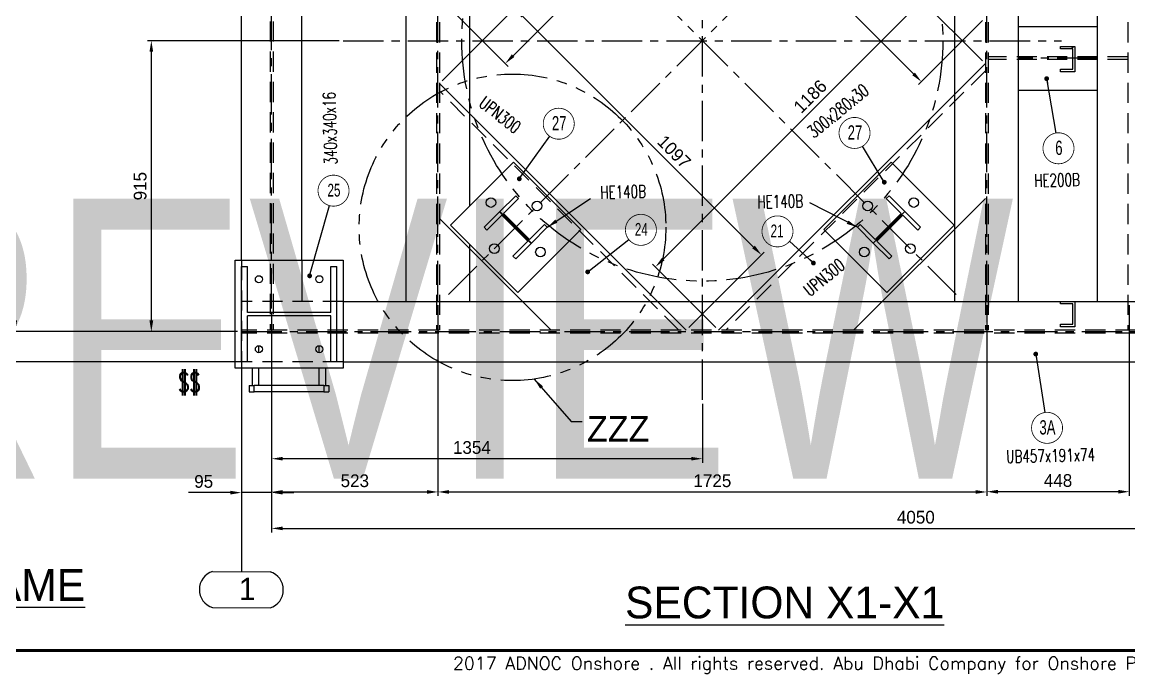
# Model space of a CAD drawing. Header units: millimetres. Extents: x 0 to 16187, y -20471 to 6290.
# Drawn here: x 7280.5 to 7628.3, y 5088.2 to 5293.1 of the extents above; entities that cross this region are included whole.
import ezdxf
from ezdxf.enums import TextEntityAlignment as Align

# ---------------------------------------------------------------- set-up
doc = ezdxf.new("R2018")
doc.units = ezdxf.units.MM
doc.header["$PDSIZE"] = -1
for name, pattern in [('CENTERX2', [20.32, 12.7, -2.54, 2.54, -2.54]), ('DASHED2', [9.525, 6.35, -3.175]), ('PHANTOM2', [31.75, 15.875, -3.175, 3.175, -3.175, 3.175, -3.175])]:
    doc.linetypes.add(name, pattern=pattern)
doc.layers.add('BORDER1', color=3, linetype='Continuous')
doc.layers.add('BORDER2', color=7, linetype='Continuous')
doc.styles.add('MtXpl_txt_shx', font='txt.shx', dxfattribs={"height": 0.2})
doc.styles.add('ROMANC', font='ROMANC', dxfattribs={"height": 5})
doc.styles.add('ROMAND-1', font='ic-romand.shx')
doc.styles.add('ROMANS', font='ROMANS.shx', dxfattribs={"width": 0.8})
doc.styles.add('ROMANT', font='ROMANT', dxfattribs={"height": 4})
doc.styles.add('SLDTEXTSTYLE2', font='TXT', dxfattribs={"width": 0.686449})
doc.dimstyles.new('AM_ISO', dxfattribs={"dimtxt": 3.5, "dimasz": 3.5, "dimexe": 1, "dimexo": 1, "dimgap": 1.5, "dimtad": 1, "dimdsep": 46, "dimtxsty": 'Standard', "dimcen": 0, "dimclrd": 1, "dimclre": 1, "dimclrt": 1, "dimadec": 0, "dimazin": 2, "dimtp": 0.1, "dimtm": 0.1, "dimtfac": 0.71, "dimtdec": 3, "dimtmove": 0, "dimatfit": 3, "dimfxl": 1, "dimlwd": -1, "dimlwe": -1, "dimarcsym": 1})
doc.dimstyles.new('AM_ISO$7', dxfattribs={"dimtxt": 3.5, "dimasz": 3.5, "dimexe": 1, "dimexo": 1, "dimgap": 1.5, "dimtad": 1, "dimtoh": 1, "dimdsep": 46, "dimtxsty": 'Standard', "dimcen": 0, "dimclrd": 1, "dimclre": 1, "dimclrt": 1, "dimadec": 0, "dimazin": 2, "dimtp": 0.1, "dimtm": 0.1, "dimtfac": 0.71, "dimtdec": 3, "dimtmove": 0, "dimatfit": 3, "dimfxl": 1, "dimlwd": -1, "dimlwe": -1, "dimarcsym": 1})

# ---------------------------------------------------------------- blocks, each defined once
blk = doc.blocks.new('*D2035')
at = {"color": 1, "linetype": 'ByBlock'}
for p, q in [((7367.17, 5379.26), (7277.05, 5379.26)), ((7278.3, 5375.76), (7278.3, 5199.28)), ((7348.13, 5195.78), (7277.05, 5195.78))]:
    blk.add_line(p, q, dxfattribs=at)
at = {"color": 1}
for points in [[(7278.88, 5375.76), (7277.71, 5375.76), (7278.3, 5379.26)], [(7277.71, 5199.28), (7278.88, 5199.28), (7278.3, 5195.78)]]:
    blk.add_solid(points, dxfattribs=at)
at = {"layer": 'Defpoints', "color": 0}
for p in [(7368.42, 5379.26), (7278.3, 5195.78), (7349.38, 5195.78)]:
    blk.add_point(p, dxfattribs=at)
at = {"color": 1, "insert": (7274.8, 5287.52), "char_height": 4, "attachment_point": 5, "rotation": 90}
blk.add_mtext('1835', dxfattribs=at)
blk = doc.blocks.new('*D2036')
at = {"color": 1, "linetype": 'ByBlock'}
for p, q in [((7411.18, 5204.05), (7411.18, 5144.11)), ((7358.9, 5196.58), (7358.9, 5144.11)), ((7362.4, 5145.36), (7407.68, 5145.36))]:
    blk.add_line(p, q, dxfattribs=at)
at = {"color": 1}
for points in [[(7362.4, 5145.95), (7362.4, 5144.78), (7358.9, 5145.36)], [(7407.68, 5144.78), (7407.68, 5145.95), (7411.18, 5145.36)]]:
    blk.add_solid(points, dxfattribs=at)
at = {"layer": 'Defpoints', "color": 0}
for p in [(7411.18, 5205.3), (7358.9, 5197.83), (7411.18, 5145.36)]:
    blk.add_point(p, dxfattribs=at)
at = {"color": 1, "insert": (7385.04, 5148.86), "char_height": 4, "attachment_point": 5}
blk.add_mtext('523', dxfattribs=at)
blk = doc.blocks.new('*D2037')
at = {"color": 1, "linetype": 'ByBlock'}
for p, q in [((7411.18, 5204.05), (7411.18, 5144.11)), ((7583.68, 5204.05), (7583.68, 5144.11)), ((7414.68, 5145.36), (7580.18, 5145.36))]:
    blk.add_line(p, q, dxfattribs=at)
at = {"color": 1}
for points in [[(7414.68, 5145.95), (7414.68, 5144.78), (7411.18, 5145.36)], [(7580.18, 5144.78), (7580.18, 5145.95), (7583.68, 5145.36)]]:
    blk.add_solid(points, dxfattribs=at)
at = {"layer": 'Defpoints', "color": 0}
for p in [(7411.18, 5205.3), (7583.68, 5205.3), (7583.68, 5145.36)]:
    blk.add_point(p, dxfattribs=at)
at = {"color": 1, "insert": (7497.43, 5148.86), "char_height": 4, "attachment_point": 5}
blk.add_mtext('1725', dxfattribs=at)
blk = doc.blocks.new('*D2038')
at = {"color": 1, "linetype": 'ByBlock'}
for p, q in [((7583.68, 5204.05), (7583.68, 5144.19)), ((7628.48, 5204.05), (7628.48, 5144.19)), ((7624.98, 5145.44), (7587.18, 5145.44))]:
    blk.add_line(p, q, dxfattribs=at)
at = {"color": 1}
for points in [[(7587.18, 5146.02), (7587.18, 5144.85), (7583.68, 5145.44)], [(7624.98, 5144.85), (7624.98, 5146.02), (7628.48, 5145.44)]]:
    blk.add_solid(points, dxfattribs=at)
at = {"layer": 'Defpoints', "color": 0}
for p in [(7583.68, 5205.3), (7628.48, 5205.3), (7583.68, 5145.44)]:
    blk.add_point(p, dxfattribs=at)
at = {"color": 1, "insert": (7606.08, 5148.94), "char_height": 4, "attachment_point": 5}
blk.add_mtext('448', dxfattribs=at)
blk = doc.blocks.new('*D2076')
at = {"color": 1, "linetype": 'ByBlock'}
for p, q in [((7358.9, 5196.58), (7358.9, 5143.9)), ((7349.38, 5185.01), (7349.38, 5143.9)), ((7345.88, 5145.15), (7332.71, 5145.15)), ((7358.9, 5145.15), (7349.38, 5145.15)), ((7362.4, 5145.15), (7365.9, 5145.15))]:
    blk.add_line(p, q, dxfattribs=at)
at = {"color": 1}
for points in [[(7345.88, 5144.56), (7345.88, 5145.73), (7349.38, 5145.15)], [(7362.4, 5145.73), (7362.4, 5144.56), (7358.9, 5145.15)]]:
    blk.add_solid(points, dxfattribs=at)
at = {"layer": 'Defpoints', "color": 0}
for p in [(7358.9, 5197.83), (7349.38, 5186.26), (7349.38, 5145.15)]:
    blk.add_point(p, dxfattribs=at)
at = {"color": 1, "insert": (7337.54, 5148.65), "char_height": 4, "attachment_point": 5}
blk.add_mtext('95', dxfattribs=at)
blk = doc.blocks.new('*D2270')
at = {"color": 1, "linetype": 'ByBlock'}
for p, q in [((7490.57, 5377.92), (7511.25, 5357.24)), ((7507.9, 5355.65), (7434.78, 5282.54)), ((7412.51, 5299.86), (7433.19, 5279.18))]:
    blk.add_line(p, q, dxfattribs=at)
at = {"color": 1}
for points in [[(7508.31, 5355.24), (7507.48, 5356.07), (7510.37, 5358.13)], [(7434.37, 5282.95), (7435.19, 5282.13), (7432.31, 5280.06)]]:
    blk.add_solid(points, dxfattribs=at)
at = {"layer": 'Defpoints', "color": 0}
for p in [(7489.69, 5378.81), (7411.63, 5300.74), (7432.31, 5280.06)]:
    blk.add_point(p, dxfattribs=at)
at = {"color": 1, "insert": (7470.65, 5323.36), "char_height": 4, "attachment_point": 5, "rotation": 45}
blk.add_mtext('1104', dxfattribs=at)
blk = doc.blocks.new('*D2272')
at = {"color": 1, "linetype": 'ByBlock'}
for p, q in [((7582.34, 5280.95), (7562.47, 5300.83)), ((7560.87, 5297.47), (7481.98, 5218.58)), ((7498.5, 5197.11), (7478.62, 5216.99))]:
    blk.add_line(p, q, dxfattribs=at)
at = {"color": 1}
for points in [[(7561.29, 5297.06), (7560.46, 5297.89), (7563.35, 5299.95)], [(7481.57, 5218.99), (7482.39, 5218.17), (7479.51, 5216.11)]]:
    blk.add_solid(points, dxfattribs=at)
at = {"layer": 'Defpoints', "color": 0}
for p in [(7583.23, 5280.07), (7479.51, 5216.11), (7499.38, 5196.23)]:
    blk.add_point(p, dxfattribs=at)
at = {"color": 1, "insert": (7528.18, 5269.73), "char_height": 4, "attachment_point": 5, "rotation": 45}
blk.add_mtext('1186', dxfattribs=at)
blk = doc.blocks.new('*D2273')
at = {"color": 1, "linetype": 'ByBlock'}
for p, q in [((7412.51, 5274.65), (7436.19, 5298.33)), ((7510.38, 5222.38), (7437.78, 5294.98)), ((7490.05, 5197.11), (7513.74, 5220.79))]:
    blk.add_line(p, q, dxfattribs=at)
at = {"color": 1}
for points in [[(7438.2, 5295.39), (7437.37, 5294.56), (7435.31, 5297.45)], [(7509.96, 5221.97), (7510.79, 5222.8), (7512.85, 5219.91)]]:
    blk.add_solid(points, dxfattribs=at)
at = {"layer": 'Defpoints', "color": 0}
for p in [(7435.31, 5297.45), (7411.63, 5273.77), (7489.17, 5196.23)]:
    blk.add_point(p, dxfattribs=at)
at = {"color": 1, "insert": (7485.39, 5252.32), "char_height": 4, "attachment_point": 5, "rotation": 315}
blk.add_mtext('1097', dxfattribs=at)
blk = doc.blocks.new('A$7E921A1473147')
at = {"color": 6, "ltscale": 0.2}
for p, q in [((0, 300), (300, 300)), ((0, 281), (0, 300)), ((0, 281), (144.5, 281)), ((144.5, 19), (144.5, 281)), ((155.5, 19), (155.5, 281)), ((155.5, 281), (300, 281)), ((300, 300), (300, 281)), ((0, 19), (144.5, 19)), ((0, 0), (0, 19)), ((0, 0), (300, 0)), ((155.5, 19), (300, 19)), ((300, 19), (300, 0))]:
    blk.add_line(p, q, dxfattribs=at)
blk = doc.blocks.new('*D2427')
at = {"color": 1, "linetype": 'ByBlock'}
for p, q in [((7497.98, 5377.92), (7477.89, 5357.84)), ((7481.25, 5356.25), (7560.67, 5276.83)), ((7582.34, 5293.56), (7562.26, 5273.47))]:
    blk.add_line(p, q, dxfattribs=at)
at = {"color": 1}
for points in [[(7481.66, 5356.66), (7480.84, 5355.83), (7478.78, 5358.72)], [(7560.25, 5276.42), (7561.08, 5277.24), (7563.14, 5274.36)]]:
    blk.add_solid(points, dxfattribs=at)
at = {"layer": 'Defpoints', "color": 0}
for p in [(7498.86, 5378.81), (7583.23, 5294.44), (7563.14, 5274.36)]:
    blk.add_point(p, dxfattribs=at)
at = {"color": 1, "insert": (7532.23, 5310.22), "char_height": 4, "attachment_point": 5, "rotation": 315}
blk.add_mtext('1193', dxfattribs=at)
blk = doc.blocks.new('*U609')
at = {"layer": 'BORDER1', "color": 154, "true_color": 0x1859a9, "const_width": 1}
blk.add_lwpolyline([(1.81, 811), (1144, 811), (1144, 0), (0, 0), (0, 811)], close=True, dxfattribs=at)
at = {"layer": 'BORDER2', "color": 154, "true_color": 0x1859a9, "style": 'ROMANS'}
blk.add_text('2017 ADNOC Onshore . All rights reserved. Abu Dhabi Company for Onshore Petroleum Operations Ltd. Restricted Circulation', height=4, dxfattribs=at).set_placement((489.5, -2), align=Align.TOP_CENTER)
at = {"layer": 'BORDER2', "flags": 8}
for tag, height, style, p in [('REV-A', 3.24, 'ROMANS', (986.93, 140.25)), ('RE-A', 8.06, 'ROMANT', (1084.63, 7.17))]:
    blk.add_attdef(tag, text='', height=height, dxfattribs=dict(at, style=style)).set_placement(p, align=Align.CENTER)
at = {"layer": 'BORDER2', "style": 'ROMANS', "width": 3.830216}
blk.add_attdef('DATE-A', text='', height=3.24, dxfattribs=at).set_placement((995.51, 140.25), (1008.51, 140.25), align=Align.FIT)
at = {"layer": 'BORDER2'}
for tag, height, style, p in [('DRN-A', 3.24, 'ROMANS', (1018.38, 140.25)), ('CHD-A', 3.24, 'ROMANS', (1032.35, 140.25)), ('APD-A', 3.24, 'ROMANS', (1046.64, 140.25)), ('CONS_CONT_VEND', 4.2, 'ROMANC', (1061.39, 72.83))]:
    blk.add_attdef(tag, text='', height=height, dxfattribs=dict(at, style=style)).set_placement(p, align=Align.CENTER)
at = {"layer": 'BORDER2', "style": 'ROMANS', "width": 0.8}
for tag, p, height in [('1:X', (997.23, 122.55), 3.5), ('LOC', (1042.74, 122.55), 3.5), ('PROJ_NO', (1118.64, 122.55), 3.5), ('CONS_DRG_NO', (1011, 63), 3)]:
    blk.add_attdef(tag, p, '', height=height, dxfattribs=at)
at = {"layer": 'BORDER2', "lineweight": 30, "width": 0.8, "flags": 104}
blk.add_attdef('COMMENTS-A', text='', height=2.2, dxfattribs=at).set_placement((1055.21, 142.07), align=Align.MIDDLE_LEFT)
at = {"layer": 'BORDER2', "style": 'ROMANS', "width": 0.8}
for tag, p in [('PROJECT_TITLE_1', (1061.07, 55.35)), ('PROJECT_TITLE_2', (1061.07, 49.3))]:
    blk.add_attdef(tag, text='', height=3.5, dxfattribs=at).set_placement(p, align=Align.MIDDLE)
at = {"layer": 'BORDER2', "style": 'ROMANT', "width": 0.8}
for tag, p in [('DRG_TITLE_1', (1061.07, 36.31)), ('DRG_TITLE_2', (1061.07, 28.31)), ('DRG_TITLE_3', (1061.07, 20.31))]:
    blk.add_attdef(tag, text='', height=5, dxfattribs=at).set_placement(p, align=Align.CENTER)
at = {"layer": 'BORDER2', "style": 'ROMANT'}
for tag, p in [('AR', (995, 7.17)), ('PA', (1011.74, 7.17)), ('DC', (1028.45, 7.17)), ('TS', (1120.84, 7.17))]:
    blk.add_attdef(tag, p, '', height=8.06, dxfattribs=at)
for tag, p in [('SRNO', (1074.7, 7.17)), ('SH', (1115.8, 7.18))]:
    blk.add_attdef(tag, text='', height=8.06, dxfattribs=at).set_placement(p, align=Align.RIGHT)
at = {"layer": 'BORDER2', "style": 'ROMANS', "flags": 2}
blk.add_attdef('TB_VERSION', text='', height=2, dxfattribs=at).set_placement((1, -1), align=Align.TOP_LEFT)
blk = doc.blocks.new('*D3863')
at = {"color": 1, "linetype": 'ByBlock'}
for p, q in [((7763.86, 5217.01), (7763.86, 5132.65)), ((7358.9, 5201.79), (7358.9, 5132.65)), ((7362.4, 5133.9), (7760.36, 5133.9))]:
    blk.add_line(p, q, dxfattribs=at)
at = {"color": 1}
for points in [[(7362.4, 5134.49), (7362.4, 5133.32), (7358.9, 5133.9)], [(7760.36, 5133.32), (7760.36, 5134.49), (7763.86, 5133.9)]]:
    blk.add_solid(points, dxfattribs=at)
at = {"layer": 'Defpoints', "color": 0}
for p in [(7763.86, 5218.26), (7358.9, 5203.04), (7763.86, 5133.9)]:
    blk.add_point(p, dxfattribs=at)
at = {"color": 1, "insert": (7561.38, 5137.4), "char_height": 4, "attachment_point": 5}
blk.add_mtext('4050', dxfattribs=at)
blk = doc.blocks.new('*D3864')
at = {"color": 1, "linetype": 'ByBlock'}
for p, q in [((7348.13, 5808.14), (7247.17, 5808.14)), ((7248.42, 5199.28), (7248.42, 5804.64)), ((7348.13, 5195.78), (7247.17, 5195.78))]:
    blk.add_line(p, q, dxfattribs=at)
at = {"color": 1}
for points in [[(7249.01, 5804.64), (7247.84, 5804.64), (7248.42, 5808.14)], [(7247.84, 5199.28), (7249.01, 5199.28), (7248.42, 5195.78)]]:
    blk.add_solid(points, dxfattribs=at)
at = {"layer": 'Defpoints', "color": 0}
for p in [(7248.42, 5808.14), (7349.38, 5808.14), (7349.38, 5195.78)]:
    blk.add_point(p, dxfattribs=at)
at = {"color": 1, "insert": (7244.92, 5501.96), "char_height": 4, "attachment_point": 5, "rotation": 90}
blk.add_mtext('6124', dxfattribs=at)
blk = doc.blocks.new('*D3867')
at = {"color": 1, "linetype": 'ByBlock'}
for p, q in [((7358.9, 5201.79), (7358.9, 5154.57)), ((7494.28, 5173.11), (7494.28, 5154.57)), ((7490.78, 5155.82), (7362.4, 5155.82))]:
    blk.add_line(p, q, dxfattribs=at)
at = {"color": 1}
for points in [[(7362.4, 5156.4), (7362.4, 5155.24), (7358.9, 5155.82)], [(7490.78, 5155.24), (7490.78, 5156.4), (7494.28, 5155.82)]]:
    blk.add_solid(points, dxfattribs=at)
at = {"layer": 'Defpoints', "color": 0}
for p in [(7358.9, 5203.04), (7494.28, 5174.36), (7358.9, 5155.82)]:
    blk.add_point(p, dxfattribs=at)
at = {"color": 1, "insert": (7421.83, 5159.32), "char_height": 4, "attachment_point": 5}
blk.add_mtext('1354', dxfattribs=at)
blk = doc.blocks.new('*D3868')
at = {"color": 1, "linetype": 'ByBlock'}
for p, q in [((7380.13, 5287.26), (7319.83, 5287.26)), ((7321.08, 5199.28), (7321.08, 5283.76)), ((7348.13, 5195.78), (7319.83, 5195.78))]:
    blk.add_line(p, q, dxfattribs=at)
at = {"color": 1}
for points in [[(7321.67, 5283.76), (7320.5, 5283.76), (7321.08, 5287.26)], [(7320.5, 5199.28), (7321.67, 5199.28), (7321.08, 5195.78)]]:
    blk.add_solid(points, dxfattribs=at)
at = {"layer": 'Defpoints', "color": 0}
for p in [(7321.08, 5287.26), (7381.38, 5287.26), (7349.38, 5195.78)]:
    blk.add_point(p, dxfattribs=at)
at = {"color": 1, "insert": (7317.58, 5241.52), "char_height": 4, "attachment_point": 5, "rotation": 90}
blk.add_mtext('915', dxfattribs=at)
blk = doc.blocks.new('A$7E931815294F9')
at = {"color": 1}
blk.add_line((13.2, 77.36), (13.2, 11.43), dxfattribs=at)
at = {"color": 1, "ltscale": 0.2}
blk.add_line((4.15, 11.48), (22.25, 11.39), dxfattribs=at)
at = {"color": 1, "linetype": 'Continuous', "lineweight": 25}
blk.add_line((4.14, 0.09), (22.29, 0.01), dxfattribs=at)
at = {"color": 1, "ltscale": 0.2}
for centre, radius, start, end in [((5.98, 5.79), 5.98, 107.869, 252.0246), ((20.4, 5.69), 5.99, 287.9651, 71.9697)]:
    blk.add_arc(centre, radius, start, end, dxfattribs=at)
at = {"color": 1, "linetype": 'Continuous', "lineweight": 25}
blk.add_text('1', height=7, rotation=359.9537, dxfattribs=at).set_placement((12.44, 2.5))
blk = doc.blocks.new('A$7E9318A623197')
at = {"color": 1, "ltscale": 0.2}
blk.add_line((4.15, 11.48), (22.25, 11.39), dxfattribs=at)
at = {"color": 1}
blk.add_line((169.47, 5.69), (26.39, 5.69), dxfattribs=at)
at = {"color": 1, "linetype": 'Continuous', "lineweight": 25}
blk.add_line((4.14, 0.09), (22.29, 0.01), dxfattribs=at)
at = {"color": 1, "ltscale": 0.2}
for centre, radius, start, end in [((5.98, 5.79), 5.98, 107.869, 252.0246), ((20.4, 5.69), 5.99, 287.9651, 71.9697)]:
    blk.add_arc(centre, radius, start, end, dxfattribs=at)
at = {"color": 1, "linetype": 'Continuous', "lineweight": 25}
blk.add_text('A', height=7, rotation=359.9537, dxfattribs=at).set_placement((10.1, 2.5))

msp = doc.modelspace()

# ---------------------------------------------------------------- hatches: boundary and pattern name
at = {"linetype": 'Continuous', "lineweight": 18}
h = msp.add_hatch(dxfattribs=at)
h.set_pattern_fill('ANSI31', scale=5, style=0)
h.set_pattern_definition([(45, (5642.543, 1992.42), (-11.22532, 11.22532), [])])
h.paths.add_polyline_path([(7611.3776, 5277.45726), (7611.3776, 5285.45726), (7606.8776, 5285.45726), (7606.8776, 5284.65726), (7610.7776, 5284.65726), (7610.7776, 5278.25726), (7606.8776, 5278.25726), (7606.8776, 5277.45726)], flags=0)
h = msp.add_hatch(dxfattribs=at)
h.set_pattern_fill('ANSI31', scale=5, angle=90, style=0)
h.set_pattern_definition([(135, (5642.543, 1992.42), (-11.22532, -11.22532), [])])
h.paths.add_polyline_path([(7426.55166, 5227.73376), (7431.25392, 5232.43602), (7439.45636, 5224.23358), (7434.7541, 5219.53132), (7435.60263, 5218.68279), (7440.55238, 5223.63254), (7430.65288, 5233.53204), (7425.70313, 5228.58229)], flags=0)

# ---------------------------------------------------------------- linework, layer by layer
at = {"color": 2, "linetype": 'DASHED2'}
for p, q in [((7358.4476, 5807.68726), (7358.4476, 5196.22726)), ((7359.3476, 5807.68726), (7359.3476, 5196.22726)), ((7410.7276, 5378.80726), (7410.7276, 5196.22726)), ((7411.6276, 5378.80726), (7411.6276, 5196.22726)), ((7583.2276, 5378.80726), (7583.2276, 5196.22726)), ((7584.1276, 5378.80726), (7584.1276, 5196.22726)), ((7628.0276, 5378.80726), (7628.0276, 5196.22726)), ((7628.0276, 5282.20726), (7584.1276, 5282.20726)), ((7628.0276, 5281.30726), (7584.1276, 5281.30726)), ((7583.2276, 5277.80778), (7501.64709, 5196.22726)), ((7486.90812, 5196.22726), (7411.6276, 5271.50778)), ((7349.3776, 5218.25726), (7349.3776, 5186.25726)), ((7381.3776, 5205.29726), (7349.3776, 5205.29726)), ((7773.3776, 5196.22726), (7349.3776, 5196.22726)), ((7773.3776, 5195.32726), (7349.3776, 5195.32726)), ((7381.3776, 5186.25726), (7349.3776, 5186.25726))]:
    msp.add_line(p, q, dxfattribs=at)
at = {"color": 7, "linetype": 'Continuous', "lineweight": 25}
for p, q in [((7349.3776, 5218.25726), (7349.3776, 5402.25726)), ((7368.4176, 5218.25726), (7368.4176, 5402.25726)), ((7401.1776, 5205.29726), (7401.1776, 5369.25726)), ((7573.6776, 5205.29726), (7573.6776, 5369.25726)), ((7593.6776, 5205.29726), (7593.6776, 5369.25726)), ((7618.4776, 5205.29726), (7618.4776, 5369.25726)), ((7421.1776, 5235.37047), (7421.1776, 5339.14406)), ((7593.6776, 5281.75726), (7593.6776, 5291.75726)), ((7593.6776, 5291.75726), (7618.4776, 5291.75726)), ((7618.4776, 5281.75726), (7618.4776, 5291.75726)), ((7606.8776, 5284.65726), (7606.8776, 5285.45726)), ((7606.8776, 5285.45726), (7611.3776, 5285.45726)), ((7610.7776, 5284.65726), (7606.8776, 5284.65726)), ((7610.7776, 5278.25726), (7610.7776, 5284.65726)), ((7611.3776, 5285.45726), (7611.3776, 5277.45726)), ((7593.6776, 5271.75726), (7593.6776, 5281.75726)), ((7618.4776, 5271.75726), (7618.4776, 5281.75726)), ((7606.8776, 5277.45726), (7606.8776, 5278.25726)), ((7606.8776, 5278.25726), (7610.7776, 5278.25726)), ((7611.3776, 5277.45726), (7606.8776, 5277.45726)), ((7489.17086, 5196.22726), (7411.6276, 5273.77052)), ((7573.6776, 5228.09411), (7573.6776, 5270.52052)), ((7593.6776, 5271.75726), (7618.4776, 5271.75726)), ((7421.1776, 5235.37047), (7421.1776, 5264.22052)), ((7434.89552, 5249.08838), (7415.09653, 5229.28939)), ((7456.10873, 5227.87518), (7434.89552, 5249.08838)), ((7553.65968, 5249.08838), (7532.44648, 5227.87518)), ((7573.45867, 5229.28939), (7553.65968, 5249.08838)), ((7435.60263, 5238.48178), (7430.65288, 5233.53204)), ((7431.7489, 5232.93099), (7436.45116, 5237.63325)), ((7436.45116, 5237.63325), (7435.60263, 5238.48178)), ((7583.2276, 5237.64411), (7541.81076, 5196.22726)), ((7552.95258, 5238.48178), (7552.10405, 5237.63325)), ((7552.10405, 5237.63325), (7556.80631, 5232.93099)), ((7557.90233, 5233.53204), (7552.95258, 5238.48178)), ((7425.70313, 5228.58229), (7430.65288, 5233.53204)), ((7431.25392, 5232.43602), (7426.55166, 5227.73376)), ((7430.65288, 5233.53204), (7440.55238, 5223.63254)), ((7439.45636, 5224.23358), (7431.25392, 5232.43602)), ((7439.95134, 5224.72856), (7431.7489, 5232.93099)), ((7548.00283, 5223.63254), (7557.90233, 5233.53204)), ((7556.80631, 5232.93099), (7548.60387, 5224.72856)), ((7557.30128, 5232.43602), (7549.09885, 5224.23358)), ((7562.00354, 5227.73376), (7557.30128, 5232.43602)), ((7557.90233, 5233.53204), (7562.85207, 5228.58229)), ((7446.74445, 5196.22726), (7411.6276, 5231.34411)), ((7415.09653, 5229.28939), (7436.30974, 5208.07619)), ((7426.55166, 5227.73376), (7425.70313, 5228.58229)), ((7444.6536, 5229.43082), (7439.95134, 5224.72856)), ((7440.55238, 5223.63254), (7445.50212, 5228.58229)), ((7445.50212, 5228.58229), (7444.6536, 5229.43082)), ((7543.90161, 5229.43082), (7543.05308, 5228.58229)), ((7543.05308, 5228.58229), (7548.00283, 5223.63254)), ((7548.60387, 5224.72856), (7543.90161, 5229.43082)), ((7552.24547, 5208.07619), (7573.45867, 5229.28939)), ((7562.85207, 5228.58229), (7562.00354, 5227.73376)), ((7436.30974, 5208.07619), (7456.10873, 5227.87518)), ((7532.44648, 5227.87518), (7552.24547, 5208.07619)), ((7421.1776, 5221.79411), (7421.1776, 5223.20832)), ((7421.1776, 5205.29726), (7421.1776, 5223.20832)), ((7434.7541, 5219.53132), (7439.45636, 5224.23358)), ((7440.55238, 5223.63254), (7435.60263, 5218.68279)), ((7552.95258, 5218.68279), (7548.00283, 5223.63254)), ((7549.09885, 5224.23358), (7553.80111, 5219.53132)), ((7347.3776, 5218.25726), (7381.3776, 5218.25726)), ((7347.3776, 5184.25726), (7347.3776, 5218.25726)), ((7381.3776, 5218.25726), (7381.3776, 5184.25726)), ((7435.60263, 5218.68279), (7434.7541, 5219.53132)), ((7553.80111, 5219.53132), (7552.95258, 5218.68279)), ((7381.3776, 5205.29726), (7606.8776, 5205.29726)), ((7401.1776, 5205.29726), (7411.1776, 5205.29726)), ((7411.1776, 5205.29726), (7421.1776, 5205.29726)), ((7437.67445, 5205.29726), (7480.10086, 5205.29726)), ((7508.45435, 5205.29726), (7550.88076, 5205.29726)), ((7573.6776, 5205.29726), (7583.6776, 5205.29726)), ((7583.6776, 5205.29726), (7593.6776, 5205.29726)), ((7606.8776, 5204.49726), (7606.8776, 5205.29726)), ((7606.8776, 5205.29726), (7611.3776, 5205.29726)), ((7610.7776, 5204.49726), (7606.8776, 5204.49726)), ((7610.7776, 5198.09726), (7610.7776, 5204.49726)), ((7611.3776, 5205.29726), (7611.3776, 5197.29726)), ((7611.3776, 5205.29726), (7741.3776, 5205.29726)), ((7618.4776, 5205.29726), (7628.4776, 5205.29726)), ((7606.8776, 5197.29726), (7606.8776, 5198.09726)), ((7606.8776, 5198.09726), (7610.7776, 5198.09726)), ((7611.3776, 5197.29726), (7606.8776, 5197.29726)), ((7354.8776, 5189.15726), (7354.8776, 5191.35726)), ((7373.8776, 5189.15726), (7373.8776, 5191.35726)), ((7381.3776, 5184.25726), (7347.3776, 5184.25726)), ((7352.8776, 5178.82726), (7352.8776, 5184.25726)), ((7354.8776, 5178.82726), (7354.8776, 5184.25726)), ((7373.8776, 5178.82726), (7373.8776, 5184.25726)), ((7375.8776, 5178.82726), (7375.8776, 5184.25726)), ((7381.3776, 5186.25726), (7741.3776, 5186.25726)), ((7351.8776, 5178.82726), (7351.8776, 5176.82726)), ((7351.8776, 5178.82726), (7353.42396, 5178.82726)), ((7351.8776, 5176.82726), (7353.42396, 5176.82726)), ((7375.33124, 5178.82726), (7353.42396, 5178.82726)), ((7353.42396, 5176.82726), (7353.42396, 5178.82726)), ((7375.33124, 5176.82726), (7353.42396, 5176.82726)), ((7375.33124, 5178.82726), (7375.33124, 5176.82726)), ((7375.33124, 5178.82726), (7376.8776, 5178.82726)), ((7375.33124, 5176.82726), (7376.8776, 5176.82726)), ((7376.8776, 5178.82726), (7376.8776, 5176.82726))]:
    msp.add_line(p, q, dxfattribs=at)
at = {"color": 3, "linetype": 'CENTERX2'}
for p, q in [((7358.8976, 5203.04225), (7358.8976, 5402.25726)), ((7494.2776, 5174.35726), (7494.2776, 5400.15726)), ((7411.1776, 5205.29726), (7411.1776, 5378.80726)), ((7583.6776, 5205.29726), (7583.6776, 5369.25726)), ((7414.44525, 5207.42491), (7574.10996, 5367.08962)), ((7574.10996, 5207.42491), (7414.44525, 5367.08962)), ((7381.3776, 5287.25726), (7607.1776, 5287.25726)), ((7618.4776, 5281.75726), (7593.6776, 5281.75726)), ((7349.3776, 5195.77726), (7773.3776, 5195.77726))]:
    msp.add_line(p, q, dxfattribs=at)
at = {"color": 2}
msp.add_line((7583.2276, 5280.07052), (7499.38435, 5196.22726), dxfattribs=at)
msp.add_line((7368.4176, 5218.25726), (7368.4176, 5205.29726))
at = {"color": 4, "lineweight": 25}
for points in [[(7454.01814, 5261.15397, 0.25, 0.25, 1), (7444.26814, 5261.15397, 0.25, 0.25, 1)], [(7546.99185, 5258.2521, 0.25, 0.25, 1), (7537.24185, 5258.2521, 0.25, 0.25, 1)], [(7611.09382, 5253.42438, 0.25, 0.25, 1), (7601.34382, 5253.42438, 0.25, 0.25, 1)], [(7383.2244, 5240.10728, 0.25, 0.25, 1), (7373.4744, 5240.10728, 0.25, 0.25, 1)], [(7479.8363, 5227.78466, 0.25, 0.25, 1), (7470.0863, 5227.78466, 0.25, 0.25, 1)], [(7513.02272, 5227.29374, 0.25, 0.25, -1), (7522.77272, 5227.29374, 0.25, 0.25, -1)]]:
    msp.add_lwpolyline(points, format="xyseb", close=True, dxfattribs=at)
at = {"color": 4, "lineweight": 25, "const_width": 0.25}
msp.add_lwpolyline([(7607.49829, 5165.52178, 1), (7597.74829, 5165.52178, 1)], format="xyb", close=True, dxfattribs=at)
at = {"color": 6, "linetype": 'PHANTOM2'}
msp.add_circle((7494.2776, 5287.25726), 75.6, dxfattribs=at)
at = {"color": 5, "linetype": 'PHANTOM2'}
msp.add_circle((7434.60263, 5228.58229), 48.20138, dxfattribs=at)
at = {"color": 7, "linetype": 'Continuous', "lineweight": 25}
for centre, radius in [((7427.82445, 5236.36046), 1.5), ((7442.32014, 5235.2998), 1.5), ((7546.23506, 5235.2998), 1.5), ((7560.73075, 5236.36046), 1.5), ((7428.88511, 5221.86477), 1.5), ((7443.3808, 5220.80411), 1.5), ((7545.1744, 5220.80411), 1.5), ((7559.67009, 5221.86477), 1.5), ((7354.8776, 5212.25726), 1.1), ((7373.8776, 5212.25726), 1.1), ((7354.8776, 5190.25726), 1.1), ((7373.8776, 5190.25726), 1.1)]:
    msp.add_circle(centre, radius, dxfattribs=at)

# ---------------------------------------------------------------- block references
at = {"ltscale": 0.2, "xscale": 0.09999999999999995, "yscale": 0.09999999999999995, "zscale": 0.09999999999999995, "rotation": 90}
msp.add_blockref('A$7E921A1473147', (7379.3776, 5186.25726), dxfattribs=at)
for name, p in [('A$7E9318A623197', (7179.91043, 5180.56578)), ('A$7E931815294F9', (7336.1761, 5108.89428))]:
    msp.add_blockref(name, p)
at = {"layer": 'BORDER1'}
ref = msp.add_blockref('*U609', (5564.09849, 5095.49056), dxfattribs=at)
lines = msp.add_mtext('\\W0.80000;ISSUED FOR REVIEW\\P', dxfattribs={"layer": 'BORDER2', "insert": (6619.30846, 5237.56499), "char_height": 88, "attachment_point": 1})
ref.add_attrib('COMMENTS-A', '', (6619.30846, 5237.56499), dxfattribs={"flags": 104}).embed_mtext(lines)
msp.add_blockref('*U609', (7097.74721, 5095.49056), dxfattribs=at)

# ---------------------------------------------------------------- texts
at = {"color": 4, "lineweight": 25, "style": 'MtXpl_txt_shx', "width": 0.6875}
for s, rotation, p in [('340x340x16', 91.3639275, (7379.48872, 5248.33199)), ('300x280x30', 39.2894069, (7529.34351, 5256.3817)), ('UPN300', 321.9632669, (7423.62682, 5266.90819)), ('HE200B', 1.3639275, (7598.60724, 5241.25644)), ('HE140B', 1.3639275, (7462.22264, 5237.55675)), ('HE140B', 1.3639275, (7511.61029, 5234.53139))]:
    msp.add_text(s, height=4, rotation=rotation, dxfattribs=at).set_placement(p)
at = {"color": 4, "lineweight": 25, "style": 'SLDTEXTSTYLE2', "width": 0.686449}
for s, height, p in [('27', 4.5, (7449.27632, 5261.30835)), ('27', 4.5, (7542.25003, 5258.40648)), ('6', 4.5, (7606.352, 5253.57876)), ('25', 4, (7378.48258, 5240.26165)), ('24', 4, (7475.09448, 5227.93904)), ('21', 4, (7517.76454, 5227.44812)), ('3A', 4.5, (7602.75647, 5165.67616))]:
    msp.add_text(s, height=height, dxfattribs=at).set_placement(p, align=Align.MIDDLE_CENTER)
at = {"color": 7, "lineweight": 25, "style": 'MtXpl_txt_shx', "width": 0.6875}
msp.add_text('UPN300', height=4, rotation=39.2894069, dxfattribs=at).set_placement((7528.09918, 5206.61338))
msp.add_text('$$', height=6, dxfattribs=at).set_placement((7333.04548, 5179.8318), align=Align.MIDDLE_CENTER)
at = {"color": 4, "style": 'MtXpl_txt_shx', "width": 0.6875}
msp.add_text('UB457x191x74', height=4, rotation=1.3639275, dxfattribs=at).set_placement((7589.82291, 5154.44825))
at = {"color": 7, "style": 'ROMAND-1'}
for s, p in [('%%UTOP VIEW OF BASE FRAME', (7122.67212, 5111.11108)), ('%%USECTION X1-X1', (7469.9932, 5105.60974))]:
    msp.add_text(s, height=10, dxfattribs=at).set_placement(p)
at = {"color": 7, "insert": (7458.04154, 5169.21883), "char_height": 8, "width": 5, "attachment_point": 1, "style": 'ROMAND-1'}
msp.add_mtext('ZZZ', dxfattribs=at)

# ---------------------------------------------------------------- dimensions: what is measured, and where the dimension line sits
dim = msp.add_linear_dim(base=(7248.42444, 5808.13726), p1=(7349.3776, 5195.77726), p2=(7349.3776, 5808.13726), angle=90, dimstyle='AM_ISO', override={"dimtxt": 4, "dimexe": 1.25, "dimexo": 1.25, "dimdec": 0, "dimlfac": 10})
dim.commit()
dim.dimension.update_dxf_attribs({"geometry": '*D3864', "text_midpoint": (7244.92444, 5501.95726)})
for base, p1, p2, angle, picture, middle, dimtype in [((7278.29624, 5195.77726), (7368.4176, 5379.25726), (7349.3776, 5195.77726), 90, '*D2035', (7278.29624, 5287.51726), 160), ((7432.30696, 5280.06465), (7489.69086, 5378.80726), (7411.6276, 5300.74401), 225, '*D2270', (7473.12464, 5320.88233), 161), ((7563.14032, 5274.35673), (7498.86435, 5378.80726), (7583.2276, 5294.44401), 315, '*D2427', (7529.7523, 5307.74475), 161), ((7435.30813, 5297.45104), (7489.17086, 5196.22726), (7411.6276, 5273.77052), 135, '*D2273', (7482.91821, 5249.84096), 161), ((7479.50566, 5216.10595), (7583.2276, 5280.07052), (7499.38435, 5196.22726), 225, '*D2272', (7530.65705, 5267.25733), 161), ((7321.08176, 5287.25726), (7349.3776, 5195.77726), (7381.3776, 5287.25726), 90, '*D3868', (7321.08176, 5241.51726), 160)]:
    dim = msp.add_linear_dim(base=base, p1=p1, p2=p2, angle=angle, dimstyle='AM_ISO', override={"dimtxt": 4, "dimexe": 1.25, "dimexo": 1.25, "dimdec": 0, "dimlfac": 10})
    dim.commit()
    dim.dimension.update_dxf_attribs({"geometry": picture, "text_midpoint": middle, "dimtype": dimtype})
for base, p1, p2, picture, middle in [((7763.8576, 5133.90479), (7358.8976, 5203.04225), (7763.8576, 5218.25726), '*D3863', (7561.3776, 5133.90479)), ((7358.8976, 5155.81926), (7494.2776, 5174.35726), (7358.8976, 5203.04225), '*D3867', (7421.8276, 5155.81926))]:
    dim = msp.add_linear_dim(base=base, p1=p1, p2=p2, dimstyle='AM_ISO', override={"dimtxt": 4, "dimexe": 1.25, "dimexo": 1.25, "dimdec": 0, "dimlfac": 10})
    dim.commit()
    dim.dimension.update_dxf_attribs({"geometry": picture, "text_midpoint": middle, "dimtype": 160})
for base, p1, p2, override, picture, middle in [((7411.1776, 5145.36321), (7358.8976, 5197.82852), (7411.1776, 5205.29726), {"dimtxt": 4, "dimexe": 1.25, "dimexo": 1.25, "dimdec": 0, "dimlfac": 10}, '*D2036', (7385.0376, 5148.86321)), ((7583.6776, 5145.36321), (7411.1776, 5205.29726), (7583.6776, 5205.29726), {"dimtxt": 4, "dimexe": 1.25, "dimexo": 1.25, "dimlfac": 10}, '*D2037', (7497.4276, 5148.86321)), ((7583.6776, 5145.43514), (7628.4776, 5205.29726), (7583.6776, 5205.29726), {"dimtxt": 4, "dimexe": 1.25, "dimexo": 1.25, "dimlfac": 10}, '*D2038', (7606.0776, 5148.93514)), ((7349.3776, 5145.14559), (7358.8976, 5197.82852), (7349.3776, 5186.25726), {"dimtxt": 4, "dimexe": 1.25, "dimexo": 1.25, "dimdec": 0, "dimlfac": 10}, '*D2076', (7337.54427, 5148.64559))]:
    dim = msp.add_linear_dim(base=base, p1=p1, p2=p2, dimstyle='AM_ISO', override=override)
    dim.commit()
    dim.dimension.update_dxf_attribs({"geometry": picture, "text_midpoint": middle})

# ---------------------------------------------------------------- leaders
at = {"color": 4, "lineweight": 25}
for points in [[(7602.49711, 5275.32909), (7605.40224, 5258.2305)], [(7436.72002, 5243.82107), (7446.30318, 5257.19162)], [(7551.45733, 5242.76079), (7544.5838, 5254.04737)], [(7370.83786, 5213.31875), (7377.03321, 5235.41332)], [(7458.22991, 5214.56255), (7471.13646, 5224.76205)]]:
    msp.add_leader(points, dimstyle='AM_ISO$7', override={"dimasz": 1.5, "dimldrblk": 'Dot'}, dxfattribs=at)
for points in [[(7445.50212, 5228.58229), (7459.11814, 5237.67907)], [(7543.05308, 5228.58229), (7528.08721, 5236.2468)]]:
    msp.add_leader(points, dimstyle='AM_ISO$7', override={"dimclrd": 1, "dimclre": 1, "dimclrt": 1})
at = {"color": 2}
msp.add_leader([(7529.19759, 5217.33057), (7521.6954, 5224.23706)], dimstyle='AM_ISO$7', override={"dimasz": 1.5, "dimldrblk": 'Dot'}, dxfattribs=at)
at = {"color": 4}
msp.add_leader([(7599.07003, 5188.72615), (7601.88539, 5170.34061)], dimstyle='AM_ISO$7', override={"dimasz": 1.5, "dimldrblk": 'Dot'}, dxfattribs=at)
at = {"annotation_type": 0, "has_hookline": 1, "hookline_direction": 0, "text_width": 20.56}
msp.add_leader([(7441.4528, 5180.87015), (7453.04154, 5167.46883), (7456.54154, 5167.46883)], dimstyle='AM_ISO$7', override={"dimgap": 1.5, "dimtad": 0}, dxfattribs=at)

doc.saveas('drawing.dxf')
